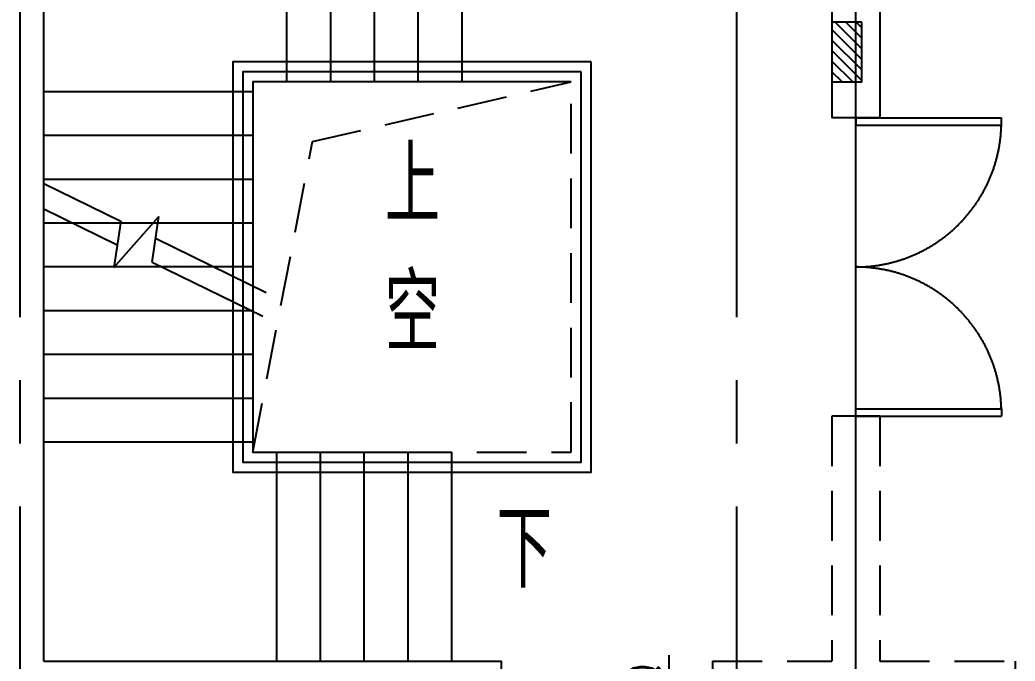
# Model space of a CAD drawing. Extents: x 296441 to 853063, y 459050 to 1117990.
# Drawn here: x 639298 to 644298, y 655990 to 659211 of the extents above; entities that cross this region are included whole.
import ezdxf

# ---------------------------------------------------------------- set-up
doc = ezdxf.new("R2010")
doc.units = 0
doc.header["$LTSCALE"] = 1000
for name, pattern in [('14-GRID$0$CENTER2', [28.575, 19.05, -3.175, 3.175, -3.175]), ('DZ-3-PLAN-FL01$0$DASHED2', [0.375, 0.25, -0.125]), ('E1-FL02$0$HIDDEN', [0.375, 0.25, -0.125]), ('E2-E3-FL02$0$E1-FL02$0$$5$CENTER2', [28.575, 19.05, -3.175, 3.175, -3.175]), ('E2-E3-FL02$0$E1-FL02$0$HIDDEN2', [4.7625, 3.175, -1.5875])]:
    doc.linetypes.add(name, pattern=pattern)
for name, color, linetype in [('0-COL-H1', 170, 'Continuous'), ('14-GRID$0$G-GRID', 9, '14-GRID$0$CENTER2'), ('DIM_SYMB', 3, 'Continuous'), ('DZ-3-PLAN-FL01$0$A-WALL', 1, 'Continuous'), ('DZ-TEXT-FL01$0$A-ROOM-IDEN', 4, 'Continuous'), ('E1-FL02$0$A-ANNO-SYMB', 6, 'Continuous'), ('E1-FL02$0$A-HOLE', 211, 'Continuous'), ('E1-FL02$0$A-HRAL', 5, 'Continuous'), ('E1-FL02$0$A-STRS', 4, 'Continuous'), ('E1-FL03$0$A-STRS', 4, 'Continuous'), ('E2-E3-FL02$0$E1-FL02$0$A-DOOR-IDEN', 115, 'Continuous'), ('E2-E3-FL02$0$E1-FL02$0$A-HOLE-ELEC', 224, 'Continuous'), ('E2-E3-FL02$0$E1-FL02$0$A-WALL', 1, 'Continuous'), ('E2-E3-FL02$0$E1-FL02$0$G-GRID', 9, 'E2-E3-FL02$0$E1-FL02$0$$5$CENTER2'), ('ZT1_Dim---标注---PM、LM、DY、JD', 252, 'Continuous')]:
    doc.layers.add(name, color=color, linetype=linetype)
doc.styles.get("Standard").update_dxf_attribs({"font": 'gbenor.shx', "bigfont": 'gbcbig.shx'})
doc.styles.add('ZT-DIMSTYLE', font='ROMANS.shx', dxfattribs={"width": 0.7, "bigfont": 'CHINESE.shx'})
doc.dimstyles.new('ZT-DIM100', dxfattribs={"dimscale": 100, "dimtxt": 2.5, "dimasz": 1.5, "dimexe": 1, "dimexo": 1, "dimgap": 0.5, "dimtad": 1, "dimdec": 0, "dimdsep": 46, "dimtxsty": 'ZT-DIMSTYLE', "dimblk": 'ARCHTICK', "dimcen": 2.5, "dimclrd": 175, "dimclre": 175, "dimclrt": 7, "dimazin": 2, "dimtfac": 1, "dimtix": 1, "dimtmove": 2, "dimatfit": 3, "dimfxl": 0, "dimarcsym": 0})

# ---------------------------------------------------------------- blocks, each defined once
blk = doc.blocks.new('yyyyij')
at = {"layer": '0-COL-H1', "color": 130, "insert": (750726.1, 155829), "char_height": 385.82, "width": 522.766, "attachment_point": 1}
blk.add_mtext('上空', dxfattribs=at)
at = {"layer": 'DZ-TEXT-FL01$0$A-ROOM-IDEN'}
blk.add_text('下', height=385.8, dxfattribs=at).set_placement((751287.8, 153611.2))
blk = doc.blocks.new('E2-E3-FL02$0$E1-FL02$0$1500-door-in')
at = {"linetype": 'E2-E3-FL02$0$E1-FL02$0$HIDDEN2'}
for p, q in [((0, 0), (0, -731.25)), ((0, 0), (37.5, 0)), ((37.5, 0), (37.5, -731.25)), ((1462.5, 0), (1462.5, -731.25)), ((1500, 0), (1462.5, 0)), ((1500, 0), (1500, -731.25)), ((37.5, -731.25), (0, -731.25)), ((1462.5, -731.25), (1500, -731.25))]:
    blk.add_line(p, q, dxfattribs=at)
for centre, start, end in [((18.75, 0), 271.46928, 0), ((1481.25, 0), 180, 268.53072)]:
    blk.add_arc(centre, 731.25, start, end, dxfattribs=at)
blk = doc.blocks.new('E2-E3-FL02$0$E1-FL02$0$C-PLAN-FL01$0$ruodianxiang')
at = {"layer": 'E2-E3-FL02$0$E1-FL02$0$A-HOLE-ELEC'}
h = blk.add_hatch(dxfattribs=at)
h.set_pattern_fill('ANSI31', color=256, scale=300, style=0)
h.set_pattern_definition([(45, (-3606.504, -5200), (-26.5165, 26.5165), [])])
h.paths.add_polyline_path([(0, 300), (150, 300), (150, 0), (0, 0)])
blk.add_lwpolyline([(0, 300), (150, 300), (150, 0), (0, 0), (0, 300)], dxfattribs=at)
blk = doc.blocks.new('FF12')
at = {"layer": 'DIM_SYMB'}
for points in [[(670776.2, 106280.5, 0, 0, 0), (672801.2, 106280.5, 0, 0, 0), (672801.2, 105500.5, 80, 0, 0), (672801.2, 105200.5, 0, 0, 0)], [(671276.2, 103370.5, 0, 0, 0), (672801.2, 103370.5, 0, 0, 0), (672801.2, 104400.5, 80, 0, 0), (672801.2, 104700.5, 0, 0, 0)]]:
    blk.add_lwpolyline(points, format="xyseb", dxfattribs=at)
at = {"layer": 'DZ-3-PLAN-FL01$0$A-WALL', "color": 33, "linetype": 'DZ-3-PLAN-FL01$0$DASHED2'}
for p, q in [((669126.2, 104075.5), (669126.2, 102845.5)), ((669126.2, 104075.5), (669366.2, 104075.5)), ((669366.2, 104075.5), (669366.2, 102845.5)), ((669126.2, 102845.5), (668446.2, 102845.5)), ((668446.2, 102845.5), (668446.2, 102725.5)), ((669966.2, 102845.5), (669366.2, 102845.5)), ((669966.2, 102845.5), (669966.2, 101525.5))]:
    blk.add_line(p, q, dxfattribs=at)
at = {"layer": 'E1-FL02$0$A-ANNO-SYMB'}
for p, q in [((673326.2, 105245.1), (672939.5, 105055.5)), ((673326.2, 105117.2), (672957.2, 104936.3)), ((672974.1, 104822.1), (672748.3, 105078.9)), ((672782.1, 104850.5), (672748.3, 105078.9)), ((672939.5, 105055.5), (672974.1, 104822.1)), ((672764.5, 104969.7), (672208.2, 104696.9)), ((672782.1, 104850.5), (672225.8, 104577.7))]:
    blk.add_line(p, q, dxfattribs=at)
at = {"layer": 'E1-FL02$0$A-HOLE', "linetype": 'E1-FL02$0$HIDDEN'}
blk.add_lwpolyline([(670676.2, 105755.5), (672276.2, 105755.5), (672276.2, 103895.5), (670676.2, 103895.5)], close=True, dxfattribs=at)
blk.add_lwpolyline([(672276.2, 103895.5), (671976.2, 105455.5), (670676.2, 105755.5)], dxfattribs=at)
at = {"layer": 'E1-FL02$0$A-HRAL'}
for points in [[(670576.2, 105855.5), (672376.2, 105855.5), (672376.2, 103795.5), (670576.2, 103795.5)], [(670626.2, 105805.5), (672326.2, 105805.5), (672326.2, 103845.5), (670626.2, 103845.5)]]:
    blk.add_lwpolyline(points, close=True, dxfattribs=at)
for points in [[(670776.2, 105855.5), (672376.2, 105855.5), (672376.2, 103795.5), (671276.2, 103795.5)], [(670776.2, 105805.5), (672326.2, 105805.5), (672326.2, 103845.5), (671276.2, 103845.5)]]:
    blk.add_lwpolyline(points, dxfattribs=at)
at = {"layer": 'E1-FL02$0$A-STRS', "ltscale": 0.1}
for p, q in [((671276.2, 102845.5), (671276.2, 103895.5)), ((671496.2, 102845.5), (671496.2, 103895.5)), ((671716.2, 102845.5), (671716.2, 103895.5)), ((671936.2, 102845.5), (671936.2, 103895.5)), ((672156.2, 102845.5), (672156.2, 103895.5))]:
    blk.add_line(p, q, dxfattribs=at)
blk.add_lwpolyline([(670776.2, 105755.5), (672276.2, 105755.5), (672276.2, 103895.5), (671276.2, 103895.5)], dxfattribs=at)
at = {"layer": 'E1-FL03$0$A-STRS', "ltscale": 0.1}
for p, q in [((671226.2, 106805.5), (671226.2, 105755.5)), ((671446.2, 106805.7), (671446.2, 105755.7)), ((671666.2, 106805.7), (671666.2, 105755.7)), ((671886.2, 106805.7), (671886.2, 105755.7)), ((672106.2, 106805.7), (672106.2, 105755.7)), ((672276.2, 105705.5), (673326.2, 105705.5)), ((672276.2, 105485.5), (673326.2, 105485.5)), ((672276.2, 105265.5), (673326.2, 105265.5)), ((672276.2, 105045.5), (673326.2, 105045.5)), ((672276.2, 104825.5), (673326.2, 104825.5)), ((672276.2, 104605.5), (673326.2, 104605.5)), ((672276.2, 104385.5), (673326.2, 104385.5)), ((672276.2, 104165.5), (673326.2, 104165.5)), ((672276.2, 103945.5), (673326.2, 103945.5))]:
    blk.add_line(p, q, dxfattribs=at)
at = {"layer": 'E2-E3-FL02$0$E1-FL02$0$A-WALL'}
for p, q in [((669366.2, 106805.5), (669366.2, 105575.5)), ((673326.2, 102845.5), (673326.2, 106805.5)), ((673326.2, 102845.5), (673326.2, 106805.5)), ((669126.2, 106205.5), (669126.2, 105575.5)), ((669126.2, 105575.5), (669366.2, 105575.5)), ((673326.2, 102845.5), (671026.2, 102845.5)), ((671026.2, 102450.5), (671026.2, 102845.5))]:
    blk.add_line(p, q, dxfattribs=at)
at = {"layer": 'E2-E3-FL02$0$E1-FL02$0$G-GRID'}
blk.add_line((669246.2, 102725.5), (669246.2, 106925.5), dxfattribs=at)
at = {"layer": 'E2-E3-FL02$0$E1-FL02$0$A-DOOR-IDEN', "extrusion": (0, 0, -1), "zscale": -1, "rotation": 90}
blk.add_blockref('E2-E3-FL02$0$E1-FL02$0$1500-door-in', (-669246.2, 104075.5), dxfattribs=at)
at = {"layer": 'E2-E3-FL02$0$E1-FL02$0$A-HOLE-ELEC'}
blk.add_blockref('E2-E3-FL02$0$E1-FL02$0$C-PLAN-FL01$0$ruodianxiang', (669216.2, 105755.5), dxfattribs=at)
blk = doc.blocks.new('_ArchTick')
at = {"color": 0, "linetype": 'ByBlock', "const_width": 0.4}
blk.add_lwpolyline([(-0.5, -0.5), (0.5, 0.5)], dxfattribs=at)
blk = doc.blocks.new('*D1831')
at = {"layer": 'Defpoints', "color": 0, "ltscale": 1000, "transparency": 16777216}
for p in [(641718.5, 655869.6), (642560.1, 655869.6), (641718.5, 655644.5)]:
    blk.add_point(p, dxfattribs=at)
at = {"layer": 'ZT1_Dim---标注---PM、LM、DY、JD', "color": 175, "linetype": 'ByBlock', "lineweight": -2, "ltscale": 1000, "transparency": 16777216}
for p, q in [((642560.1, 655869.6), (642560.1, 656019.6)), ((641818.5, 655869.6), (642660.1, 655869.6)), ((642560.1, 655644.5), (642560.1, 655869.6)), ((641818.5, 655644.5), (642660.1, 655644.5)), ((642560.1, 655644.5), (642560.1, 655494.5))]:
    blk.add_line(p, q, dxfattribs=at)
at = {"layer": 'ZT1_Dim---标注---PM、LM、DY、JD', "color": 175, "lineweight": -2, "ltscale": 1000, "transparency": 16777216, "xscale": 150, "yscale": 150, "zscale": 150}
for p, rotation in [((642560.1, 655869.6), 270), ((642560.1, 655644.5), 90)]:
    blk.add_blockref('_ArchTick', p, dxfattribs=dict(at, rotation=rotation))
at = {"layer": 'ZT1_Dim---标注---PM、LM、DY、JD', "color": 7, "ltscale": 1000, "transparency": 16777216, "insert": (642385.1, 655757), "char_height": 250, "attachment_point": 5, "rotation": 90, "style": 'ZT-DIMSTYLE'}
blk.add_mtext('225', dxfattribs=at)

msp = doc.modelspace()

# ---------------------------------------------------------------- linework, layer by layer
at = {"layer": '14-GRID$0$G-GRID', "color": 8, "ltscale": 0.1}
for p, q in [((639298.5, 671053.2), (639298.5, 638294.8)), ((642898.5, 671053.2), (642898.5, 638294.8))]:
    msp.add_line(p, q, dxfattribs=at)

# ---------------------------------------------------------------- block references
msp.add_blockref('yyyyij', (-109594.5, 502746.1))
at = {"xscale": -1}
msp.add_blockref('FF12', (1312744.7, 553144), dxfattribs=at)

# ---------------------------------------------------------------- dimensions: what is measured, and where the dimension line sits
at = {"layer": 'ZT1_Dim---标注---PM、LM、DY、JD', "ltscale": 1000}
dim = msp.add_linear_dim(base=(642560.1, 655869.6), p1=(641718.5, 655644.5), p2=(641718.5, 655869.6), angle=90, dimstyle='ZT-DIM100', dxfattribs=at)
dim.commit()
dim.dimension.update_dxf_attribs({"geometry": '*D1831', "text_midpoint": (642385.1, 655757)})

doc.saveas('drawing.dxf')
